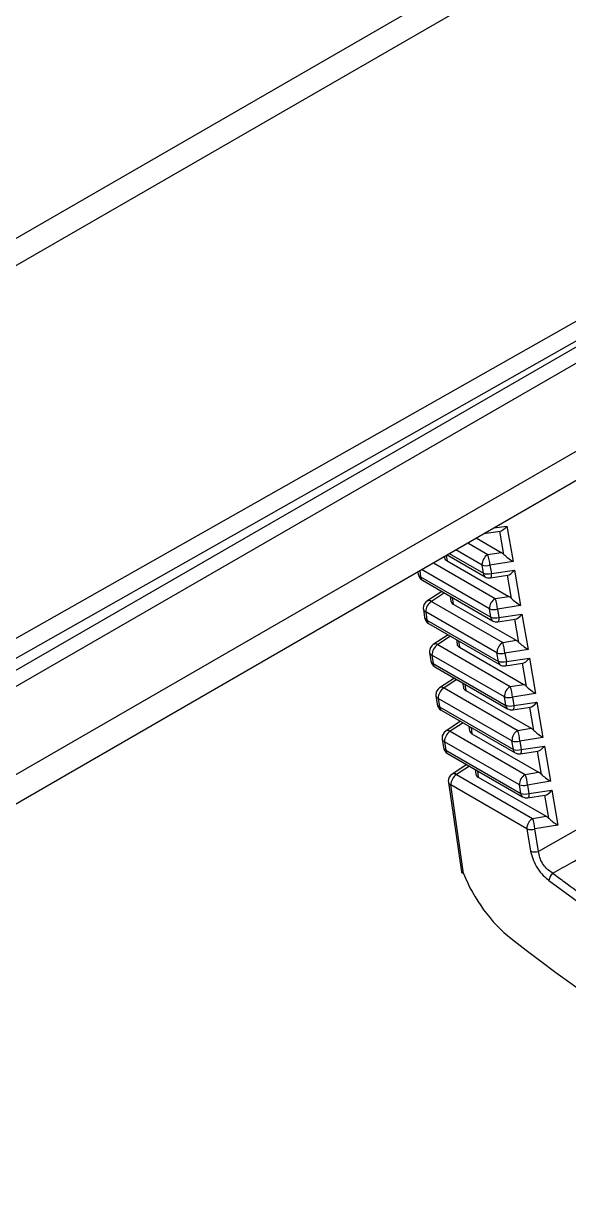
# Model space of a CAD drawing. Extents: x 8 to 113, y 0 to 87.
# Drawn here: x 78.307 to 78.965, y 64.069 to 65.499 of the extents above; entities that cross this region are included whole.
import ezdxf

# ---------------------------------------------------------------- set-up
doc = ezdxf.new("R2010")
doc.units = 0
doc.header["$MEASUREMENT"] = 0
doc.layers.add('OBJECT', color=7, linetype='CONTINUOUS')

msp = doc.modelspace()

# ---------------------------------------------------------------- linework, layer by layer
at = {"layer": 'OBJECT'}
for p, q in [((80.6196, 66.5795), (77.3076, 64.6675)), ((77.3076, 64.6348), (80.6196, 66.5468)), ((76.2318, 63.5248), (79.0029, 65.1245)), ((78.9924, 65.0986), (76.2224, 63.4995)), ((76.2262, 63.3955), (79.0962, 65.0523)), ((76.2052, 63.348), (79.1288, 65.0358)), ((78.8634, 64.8825), (78.8828, 64.8854)), ((78.8751, 64.8893), (78.8912, 64.8916)), ((78.8875, 64.8573), (78.8827, 64.8854)), ((78.8912, 64.8916), (78.8985, 64.8488)), ((78.8437, 64.8712), (78.868, 64.8572)), ((78.8541, 64.8772), (78.8842, 64.8598)), ((78.8177, 64.8562), (78.8187, 64.8497)), ((78.8189, 64.8568), (78.8647, 64.8304)), ((78.8215, 64.8583), (78.8627, 64.8345)), ((78.861, 64.8445), (78.8293, 64.8628)), ((78.868, 64.8572), (78.8842, 64.8598)), ((78.8022, 64.8472), (78.877, 64.804)), ((78.8155, 64.8549), (78.8157, 64.8533)), ((78.8187, 64.8497), (78.8933, 64.8066)), ((78.8627, 64.8345), (78.861, 64.8445)), ((78.8985, 64.8488), (78.8706, 64.8444)), ((78.8706, 64.8444), (78.8723, 64.8344)), ((78.7835, 64.8364), (78.784, 64.8334)), ((78.7857, 64.8377), (78.7868, 64.8303)), ((78.7868, 64.8303), (78.8717, 64.7813)), ((78.87, 64.7914), (78.7877, 64.8389)), ((78.8712, 64.8292), (78.8918, 64.8322)), ((78.8723, 64.8344), (78.9003, 64.8384)), ((78.8966, 64.8041), (78.8918, 64.8322)), ((78.9003, 64.8384), (78.9076, 64.7957)), ((78.7889, 64.8262), (78.8738, 64.7772)), ((78.8125, 64.8126), (78.7945, 64.8008)), ((78.8156, 64.8108), (78.8, 64.8006)), ((78.8, 64.8006), (78.886, 64.7509)), ((78.8225, 64.8068), (78.8233, 64.801)), ((78.8251, 64.8053), (78.8262, 64.7974)), ((78.877, 64.804), (78.8933, 64.8066)), ((78.7901, 64.791), (78.7916, 64.7811)), ((78.879, 64.7382), (78.793, 64.7879)), ((78.793, 64.7879), (78.7944, 64.778)), ((78.8262, 64.7974), (78.9023, 64.7535)), ((78.8717, 64.7813), (78.87, 64.7914)), ((78.9076, 64.7957), (78.8796, 64.7912)), ((78.8796, 64.7912), (78.8813, 64.7812)), ((78.8813, 64.7812), (78.9093, 64.7852)), ((78.9093, 64.7852), (78.9166, 64.7425)), ((78.7944, 64.778), (78.8808, 64.7281)), ((78.7965, 64.7738), (78.8828, 64.724)), ((78.8802, 64.776), (78.9009, 64.779)), ((78.9056, 64.751), (78.9008, 64.779)), ((78.82, 64.7602), (78.8021, 64.7485)), ((78.8231, 64.7585), (78.8075, 64.7483)), ((78.8075, 64.7483), (78.8951, 64.6977)), ((78.8301, 64.7544), (78.8309, 64.7487)), ((78.8327, 64.7529), (78.8338, 64.7451)), ((78.8338, 64.7451), (78.9114, 64.7003)), ((78.886, 64.7509), (78.9023, 64.7535)), ((78.9166, 64.7425), (78.8886, 64.7381)), ((78.7977, 64.7387), (78.7991, 64.7287)), ((78.8881, 64.6851), (78.8005, 64.7356)), ((78.8005, 64.7356), (78.802, 64.7256)), ((78.8808, 64.7281), (78.879, 64.7382)), ((78.8886, 64.7381), (78.8904, 64.728)), ((78.8904, 64.728), (78.9184, 64.732)), ((78.9184, 64.732), (78.9256, 64.6894)), ((78.802, 64.7256), (78.8898, 64.6749)), ((78.804, 64.7215), (78.8919, 64.6708)), ((78.8893, 64.7228), (78.9099, 64.7258)), ((78.9146, 64.6978), (78.9099, 64.7258)), ((78.8276, 64.7079), (78.8097, 64.6962)), ((78.8306, 64.7061), (78.8151, 64.696)), ((78.8376, 64.7021), (78.8385, 64.6964)), ((78.8402, 64.7006), (78.8414, 64.6928)), ((78.8951, 64.6977), (78.9114, 64.7003)), ((78.8053, 64.6864), (78.8067, 64.6764)), ((78.8151, 64.696), (78.9041, 64.6446)), ((78.8414, 64.6928), (78.9204, 64.6472)), ((78.8898, 64.6749), (78.8881, 64.6851)), ((78.9256, 64.6894), (78.8977, 64.6849)), ((78.8977, 64.6849), (78.8994, 64.6748)), ((78.8971, 64.6319), (78.8081, 64.6833)), ((78.8081, 64.6833), (78.8096, 64.6733)), ((78.8096, 64.6733), (78.8989, 64.6217)), ((78.8983, 64.6696), (78.919, 64.6726)), ((78.8994, 64.6748), (78.9274, 64.6789)), ((78.9237, 64.6447), (78.9189, 64.6726)), ((78.9274, 64.6789), (78.9347, 64.6362)), ((78.8116, 64.6691), (78.9009, 64.6176)), ((78.8351, 64.6556), (78.8173, 64.6439)), ((78.8382, 64.6538), (78.8227, 64.6437)), ((78.8227, 64.6437), (78.9132, 64.5914)), ((78.8452, 64.6497), (78.846, 64.6441)), ((78.8478, 64.6482), (78.8489, 64.6405)), ((78.9041, 64.6446), (78.9204, 64.6472)), ((78.8128, 64.6341), (78.8143, 64.624)), ((78.9062, 64.5788), (78.8157, 64.631)), ((78.8157, 64.631), (78.8171, 64.6209)), ((78.8489, 64.6405), (78.9294, 64.594)), ((78.8989, 64.6217), (78.8971, 64.6319)), ((78.9347, 64.6362), (78.9067, 64.6318)), ((78.9067, 64.6318), (78.9085, 64.6216)), ((78.8171, 64.6209), (78.9079, 64.5685)), ((78.8192, 64.6168), (78.91, 64.5644)), ((78.9074, 64.6164), (78.928, 64.6194)), ((78.9085, 64.6216), (78.9365, 64.6257)), ((78.9327, 64.5915), (78.928, 64.6194)), ((78.9365, 64.6257), (78.9437, 64.5831)), ((78.8427, 64.6033), (78.8248, 64.5916)), ((78.8457, 64.6015), (78.8302, 64.5914)), ((78.8302, 64.5914), (78.9222, 64.5383)), ((78.8528, 64.5974), (78.8536, 64.5918)), ((78.8554, 64.5959), (78.8565, 64.5882)), ((78.8565, 64.5882), (78.9385, 64.5409)), ((78.9132, 64.5914), (78.9294, 64.594)), ((78.8204, 64.5818), (78.8361, 64.4737)), ((78.8388, 64.4716), (78.8232, 64.5787)), ((78.9152, 64.5256), (78.8232, 64.5787)), ((78.9079, 64.5685), (78.9062, 64.5788)), ((78.9437, 64.5831), (78.9158, 64.5786)), ((78.9158, 64.5786), (78.9175, 64.5684)), ((78.9175, 64.5684), (78.9455, 64.5725)), ((78.9455, 64.5725), (78.9528, 64.5299)), ((78.9164, 64.5632), (78.9371, 64.5662)), ((79.0408, 64.5615), (78.9294, 64.4984)), ((78.9418, 64.5384), (78.937, 64.5662)), ((78.9222, 64.5383), (78.9385, 64.5409)), ((78.9528, 64.5299), (78.9248, 64.5255)), ((78.9152, 64.5256), (78.9198, 64.4985)), ((78.9294, 64.4984), (78.9248, 64.5255))]:
    msp.add_line(p, q, dxfattribs=at)
at = {"layer": 'OBJECT', "flags": 128}
for points in [[(77.2245, 64.1488), (77.4008, 64.2486), (78.1062, 64.6478), (80.5688, 66.0422)], [(77.1993, 64.1098), (77.8369, 64.4709), (80.5087, 65.9848)], [(78.8723, 64.8344), (78.8722, 64.8327), (78.8721, 64.8312), (78.8719, 64.8301), (78.8716, 64.8294), (78.8712, 64.8292), (78.8712, 64.8292)], [(78.8813, 64.7812), (78.8813, 64.7795), (78.8812, 64.778), (78.8809, 64.7769), (78.8806, 64.7762), (78.8802, 64.776), (78.8802, 64.776)], [(78.8904, 64.728), (78.8903, 64.7263), (78.8902, 64.7248), (78.89, 64.7237), (78.8897, 64.723), (78.8893, 64.7228), (78.8893, 64.7228)], [(78.8994, 64.6748), (78.8994, 64.6731), (78.8993, 64.6716), (78.899, 64.6705), (78.8987, 64.6698), (78.8983, 64.6696), (78.8983, 64.6696)], [(78.9085, 64.6216), (78.9084, 64.6199), (78.9083, 64.6184), (78.9081, 64.6173), (78.9078, 64.6166), (78.9074, 64.6164), (78.9074, 64.6164)], [(78.9175, 64.5684), (78.9175, 64.5667), (78.9174, 64.5652), (78.9171, 64.5641), (78.9168, 64.5634), (78.9164, 64.5632), (78.9164, 64.5632)]]:
    msp.add_lwpolyline(points, dxfattribs=at)
at = {"layer": 'OBJECT'}
for centre, radius, start, end in [((78.8762, 64.8443), 0.0153, 122.7477, 179.285), ((78.8314, 64.8431), 0.0392, 1.8836, 21.0865), ((78.866, 64.8597), 0.016, 251.4472, 286.3879), ((78.7939, 64.8349), 0.01, 188.2379, 240.0027), ((78.7881, 64.8344), 0.00428, 193.4194, 251.9629), ((78.7916, 64.8301), 0.0048, 177.5253, 235.2706), ((78.8677, 64.8497), 0.016, 251.4466, 286.3876), ((78.8675, 64.8343), 0.0048, 177.5323, 235.2583), ((78.8697, 64.839), 0.01, 240.0027, 278.2962), ((78.8, 64.7924), 0.01, 123.1719, 180), ((78.8082, 64.7877), 0.0153, 122.7507, 179.2838), ((78.797, 64.7961), 0.00534, 57.0148, 117.889), ((78.8852, 64.7912), 0.0153, 122.7507, 179.2838), ((78.8404, 64.7899), 0.0392, 1.8852, 21.0851), ((78.8, 64.7924), 0.01, 180, 188.2379), ((78.7943, 64.792), 0.00428, 193.4246, 251.9577), ((78.8751, 64.8066), 0.016, 251.4471, 286.3935), ((78.8015, 64.7825), 0.01, 188.2379, 240.0027), ((78.7957, 64.7821), 0.00428, 193.4202, 251.9532), ((78.7992, 64.7778), 0.0048, 177.5349, 235.2609), ((78.8768, 64.7965), 0.016, 251.4462, 286.3936), ((78.8765, 64.7811), 0.0048, 177.5253, 235.2706), ((78.8788, 64.7858), 0.01, 240.0027, 278.2962), ((78.8076, 64.7401), 0.01, 123.1719, 180), ((78.8158, 64.7354), 0.0153, 122.7478, 179.2853), ((78.8046, 64.7438), 0.00534, 56.9993, 117.8944), ((78.8943, 64.738), 0.0153, 122.7507, 179.2838), ((78.8494, 64.7368), 0.0392, 1.8852, 21.0851), ((78.8076, 64.7401), 0.01, 180, 188.2379), ((78.8019, 64.7397), 0.00428, 193.4137, 251.9718), ((78.809, 64.7302), 0.01, 188.2379, 240.0027), ((78.8033, 64.7297), 0.00428, 193.4173, 251.9561), ((78.8841, 64.7534), 0.016, 251.447, 286.3936), ((78.8856, 64.7279), 0.0048, 177.5349, 235.2609), ((78.8858, 64.7433), 0.016, 251.4468, 286.3938), ((78.8068, 64.7254), 0.0048, 177.5305, 235.2654), ((78.8878, 64.7326), 0.01, 240.0027, 278.2962), ((78.8152, 64.6878), 0.01, 123.1719, 180), ((78.8152, 64.6878), 0.01, 180, 188.2379), ((78.8094, 64.6874), 0.00428, 193.4209, 251.9557), ((78.8233, 64.6831), 0.0153, 122.7501, 179.2849), ((78.8122, 64.6915), 0.00534, 57.0082, 117.896), ((78.9033, 64.6849), 0.0153, 122.7478, 179.2853), ((78.8932, 64.7003), 0.016, 251.4454, 286.3887), ((78.8585, 64.6836), 0.0392, 1.8836, 21.0867), ((78.8166, 64.6778), 0.01, 188.2379, 240.0027), ((78.8109, 64.6774), 0.00428, 193.4182, 251.9641), ((78.8144, 64.6731), 0.0048, 177.5345, 235.259), ((78.8949, 64.6901), 0.016, 251.4516, 286.3883), ((78.8946, 64.6747), 0.0048, 177.5305, 235.2654), ((78.8969, 64.6795), 0.01, 240.0027, 278.2962), ((78.8227, 64.6355), 0.01, 123.1719, 180), ((78.8309, 64.6308), 0.0153, 122.7501, 179.2849), ((78.8198, 64.6392), 0.00534, 57.0145, 117.8896), ((78.9124, 64.6318), 0.0153, 122.7501, 179.2849), ((78.8675, 64.6305), 0.0392, 1.8852, 21.0851), ((78.8227, 64.6355), 0.01, 180, 188.2379), ((78.817, 64.6351), 0.00428, 193.4233, 251.9622), ((78.9022, 64.6471), 0.016, 251.4465, 286.3933), ((78.8242, 64.6255), 0.01, 188.2379, 240.0027), ((78.8185, 64.625), 0.00428, 193.4195, 251.9628), ((78.8219, 64.6207), 0.0048, 177.5276, 235.2682), ((78.9036, 64.6215), 0.0048, 177.5345, 235.259), ((78.9039, 64.6369), 0.016, 251.4474, 286.3875), ((78.9059, 64.6263), 0.01, 240.0027, 278.2962), ((78.8303, 64.5832), 0.01, 123.1719, 180), ((78.8385, 64.5785), 0.0152, 122.7478, 179.2872), ((78.8273, 64.5869), 0.00534, 56.9913, 117.9128), ((78.9214, 64.5786), 0.0153, 122.7501, 179.2849), ((78.8766, 64.5773), 0.0392, 1.8858, 21.0845), ((78.8303, 64.5832), 0.01, 180, 188.2379), ((78.8246, 64.5828), 0.00428, 193.4238, 251.9528), ((78.9112, 64.594), 0.016, 251.4424, 286.3974), ((78.913, 64.5837), 0.016, 251.4424, 286.3974), ((78.9127, 64.5683), 0.0048, 177.5276, 235.2682), ((78.915, 64.5731), 0.01, 240.0027, 278.2962), ((78.9304, 64.5255), 0.0152, 122.7478, 179.2872), ((78.8856, 64.5242), 0.0392, 1.8836, 21.0867), ((78.9203, 64.5408), 0.016, 251.4515, 286.3884), ((78.9249, 64.5137), 0.016, 251.4462, 286.3936), ((78.9586, 64.4603), 0.017, 136.0879, 170.2326)]:
    msp.add_arc(centre, radius, start, end, dxfattribs=at)
for centre, major_axis, ratio, start_param, end_param in [((78.8887, 64.8963), (0.0077, 0.0106), 0.37214, 3.482293, 4.536705), ((78.8848, 64.8517), (-0.00685, 0.00862), 0.521027, 4.953975, 5.360236), ((78.896, 64.8535), (0.0114, -0.0082), 0.177132, 4.007967, 5.062378), ((78.8258, 64.8538), (0.0101, 0), 0.579269, 3.223988, 3.926203), ((78.8977, 64.8431), (0.0077, 0.0106), 0.37214, 3.482293, 4.536705), ((78.8333, 64.8015), (0.0101, 0), 0.579269, 3.223988, 3.926203), ((78.8938, 64.7986), (-0.00685, 0.00862), 0.521027, 4.953975, 5.360236), ((78.905, 64.8004), (0.0114, -0.0082), 0.177132, 4.007967, 5.062378), ((78.9068, 64.7899), (0.0077, 0.0106), 0.37214, 3.482293, 4.536705), ((78.8409, 64.7492), (0.0101, 0), 0.579269, 3.223988, 3.926203), ((78.9029, 64.7454), (-0.00685, 0.00862), 0.521027, 4.953975, 5.360236), ((78.9141, 64.7472), (0.0114, -0.0082), 0.177132, 4.007967, 5.062378), ((78.9158, 64.7367), (0.0077, 0.0106), 0.37214, 3.482293, 4.536705), ((78.9119, 64.6923), (-0.00685, 0.00862), 0.521027, 4.953975, 5.360236), ((78.8485, 64.6969), (0.0101, 0), 0.579269, 3.223988, 3.926203), ((78.9231, 64.6941), (0.0114, -0.0082), 0.177132, 4.007967, 5.062378), ((78.9249, 64.6835), (0.0077, 0.0106), 0.37214, 3.482293, 4.536705), ((78.8561, 64.6446), (0.0101, 0), 0.579269, 3.223988, 3.926203), ((78.921, 64.6391), (-0.00685, 0.00862), 0.521027, 4.953975, 5.360236), ((78.9321, 64.6409), (0.0114, -0.0082), 0.177132, 4.007967, 5.062378), ((78.9339, 64.6303), (0.0077, 0.0106), 0.37214, 3.482293, 4.536705), ((78.8636, 64.5923), (0.0101, 0), 0.579269, 3.223988, 3.926203), ((78.93, 64.586), (-0.00685, 0.00862), 0.521027, 4.953975, 5.360236), ((78.9412, 64.5878), (0.0114, -0.0082), 0.177132, 4.007967, 5.062378), ((78.943, 64.5771), (0.0077, 0.0106), 0.37214, 3.482293, 4.536705), ((78.939, 64.5328), (-0.00685, 0.00862), 0.521027, 4.953975, 5.360236), ((78.9502, 64.5346), (0.0114, -0.0082), 0.177132, 4.007967, 5.062378), ((78.9063, 64.4709), (-0.0591, 0.0928), 0.546175, 1.229249, 2.150782), ((79.0979, 66.0317), (-1.1655, 1.8319), 0.546187, 2.178452, 2.487481), ((79.1004, 65.9791), (-1.2039, 1.8907), 0.546175, 2.150782, 2.514291)]:
    msp.add_ellipse(centre, major_axis=major_axis, ratio=ratio, start_param=start_param, end_param=end_param, dxfattribs=at)
for points, knots in [([(78.9464, 64.4721), (78.9619, 64.4808), (78.9987, 64.5013), (79.0354, 64.5221), (79.0565, 64.534)], [0, 0, 0, 0, 0.422663, 1, 1, 1, 1]), ([(78.9198, 64.4985), (78.9206, 64.4951), (78.9222, 64.4883), (78.9278, 64.4779), (78.9346, 64.4692), (78.9396, 64.4651), (78.9419, 64.4632)], [0, 0, 0, 0, 0.261885, 0.524406, 0.776422, 1, 1, 1, 1]), ([(78.9464, 64.4721), (78.9438, 64.4738), (78.9393, 64.4769), (78.9339, 64.4838), (78.9304, 64.4911), (78.9298, 64.4959), (78.9294, 64.4984)], [0, 0, 0, 0, 0.295332, 0.524714, 0.754462, 1, 1, 1, 1]), ([(78.8362, 64.4737), (78.8362, 64.4735), (78.8363, 64.4727), (78.8373, 64.472), (78.8383, 64.4717), (78.8387, 64.4716), (78.8388, 64.4716)], [0, 0, 0, 0, 0.270175, 0.749386, 0.969665, 1, 1, 1, 1]), ([(78.9464, 64.4721), (78.9511, 64.4686), (78.9746, 64.4511), (79.0531, 64.395), (79.1321, 64.3447), (79.2107, 64.2997), (79.2893, 64.2564), (79.3623, 64.2245), (79.4166, 64.2006)], [0, 0, 0, 0, 0.029967, 0.149857, 0.5, 0.529967, 0.649857, 1, 1, 1, 1])]:
    msp.add_open_spline(points, degree=3, knots=knots, dxfattribs=at)

doc.saveas('drawing.dxf')
